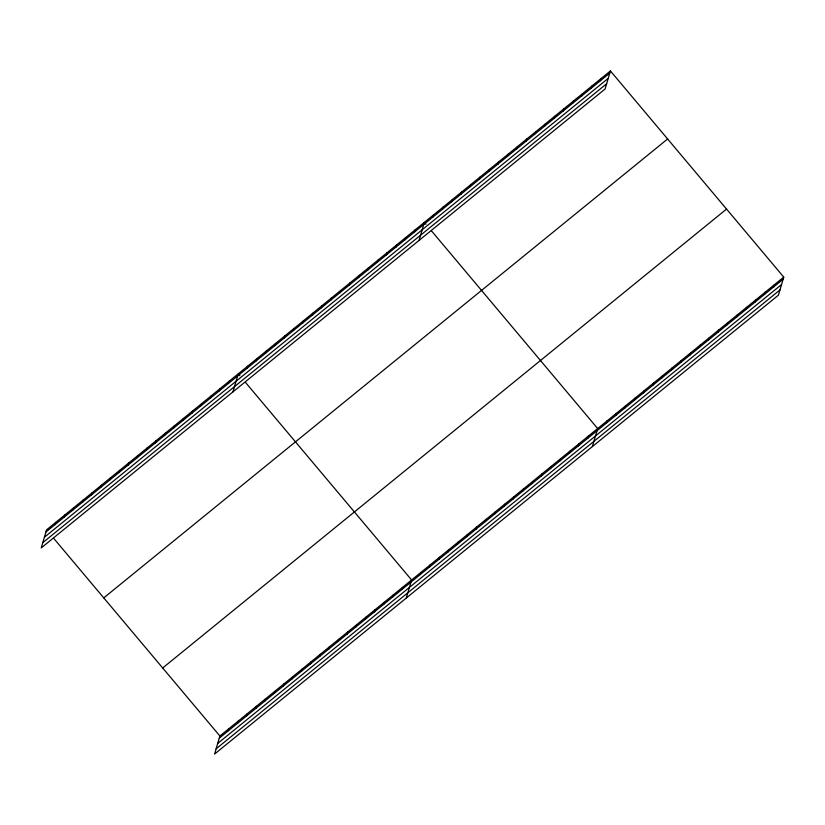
<?xml version="1.0" encoding="UTF-8"?>
<svg xmlns="http://www.w3.org/2000/svg" width="825" height="825" viewBox="0 0 825 825"><rect width="100%" height="100%" fill="white"/><g stroke="black" fill="none" stroke-linecap="round" stroke-linejoin="round"><path stroke-width="1.24" d="M55.058 524.587L55.688 522.421M64.185 517.151L64.814 514.996M73.312 509.726L73.951 507.561M82.438 502.291L83.078 500.136M91.575 494.866L92.204 492.7M100.702 487.431L101.331 485.275M109.828 480.006L110.468 477.84M118.955 472.57L119.594 470.415M128.081 465.145L128.721 462.98M137.218 457.71L137.847 455.555M146.345 450.285L146.984 448.119M155.471 442.85L156.111 440.694M164.598 435.425L165.237 433.259M173.735 427.989L174.364 425.834M182.861 420.564L183.501 418.399M191.988 413.139L192.627 410.974M201.114 405.704L201.754 403.538M210.251 398.279L210.88 396.113M219.378 390.844L220.017 388.678M228.504 383.419L229.144 381.253M232.959 391.865L238.27 373.818L239.858 375.715M246.943 368.414L247.572 366.248M256.245 360.845L256.884 358.679M265.547 353.265L266.186 351.11M274.849 345.696L275.488 343.53M284.151 338.126L284.79 335.961M293.452 330.557L294.092 328.391M302.765 322.977L303.394 320.822M312.067 315.408L312.706 313.242M321.368 307.838L322.008 305.673M330.67 300.269L331.31 298.103M339.972 292.689L340.612 290.534M349.284 285.12L349.913 282.954M783.75 277.107L219.893 736.013L214.583 754.06L778.439 295.144L783.75 277.107L610.417 70.94L46.561 529.856L41.25 547.893L605.107 88.987L610.417 70.94M358.586 277.551L359.215 275.385M228.381 730.744L229.02 728.588M367.888 269.981L368.528 267.816M237.517 723.319L238.147 721.153M377.19 262.402L377.829 260.246M246.644 715.883L247.283 713.728M386.492 254.832L387.131 252.667M255.771 708.458L256.41 706.293M395.794 247.263L396.433 245.097M264.897 701.023L265.537 698.868M405.106 239.683L405.735 237.528M274.034 693.598L274.663 691.433M414.408 232.114L415.037 229.958M283.161 686.163L283.8 684.007M419.038 240.426L424.349 222.379L425.937 224.276M292.287 678.738L292.927 676.572M433.012 216.975L433.651 214.809M301.414 671.303L302.053 669.147M442.313 209.395L442.953 207.24M310.551 663.877L311.18 661.712M451.615 201.826L452.255 199.671M319.677 656.442L320.317 654.287M460.927 194.257L461.557 192.091M328.804 649.017L329.443 646.852M470.229 186.687L470.858 184.522M337.93 641.582L338.57 639.427M479.531 179.108L480.171 176.952M347.067 634.157L347.696 631.991M488.833 171.538L489.472 169.383M356.194 626.722L356.833 624.566M498.135 163.969L498.774 161.803M365.32 619.297L365.96 617.131M507.437 156.399L508.076 154.234M374.447 611.872L375.086 609.706M516.749 148.82L517.378 146.664M383.584 604.436L384.213 602.271M526.051 141.25L526.68 139.095M392.71 597.011L393.35 594.846M535.353 133.681L535.992 131.515M401.837 589.576L402.476 587.41M544.655 126.112L545.294 123.946M406.292 598.032L411.603 579.985L245.417 382.326M553.957 118.532L554.596 116.377M420.276 574.571L420.905 572.416M563.258 110.962L563.898 108.797M429.577 567.002L430.207 564.836M572.571 103.393L573.2 101.227M438.879 559.433L439.519 557.267M581.873 95.824L582.512 93.658M448.181 551.863L448.821 549.697M591.174 88.244L591.814 86.089M457.483 544.283L458.123 542.128M600.476 80.675L601.116 78.509M466.785 536.714L467.424 534.548M476.097 529.145L476.726 526.979M485.399 521.575L486.038 519.41M494.701 513.996L495.34 511.84M504.003 506.426L504.642 504.261M513.305 498.857L513.944 496.691M522.617 491.287L523.246 489.122M531.919 483.708L532.548 481.552M541.221 476.138L541.86 473.973M550.523 468.569L551.162 466.403M559.824 460.989L560.464 458.834M569.126 453.42L569.766 451.265M578.438 445.851L579.067 443.685M587.74 438.281L588.369 436.116M592.371 446.593L597.682 428.546L431.496 230.887M606.344 423.132L606.983 420.977M615.646 415.563L616.285 413.397M624.948 407.993L625.587 405.828M634.26 400.414L634.889 398.258M643.562 392.844L644.191 390.689M652.864 385.275L653.503 383.109M662.166 377.706L662.805 375.54M671.467 370.126L672.107 367.971M680.769 362.557L681.409 360.401M690.082 354.987L690.711 352.822M699.383 347.418L700.012 345.252M708.685 339.838L709.325 337.683M717.987 332.269L718.627 330.103M727.289 324.699L727.928 322.534M736.591 317.13L737.23 314.964M745.903 309.55L746.532 307.395M755.205 301.981L755.834 299.815M764.507 294.412L765.146 292.246M773.809 286.842L774.448 284.677M45.922 532.012L609.778 73.105M44.385 537.25L608.242 78.344M42.797 542.654L606.653 83.748M103.764 597.888L667.621 138.971M162.69 667.982L726.547 209.065M219.254 738.179L783.111 279.262M217.718 743.418L781.574 284.512M216.129 748.822L779.986 289.905M53.707 538.354L219.893 736.013"/></g></svg>
